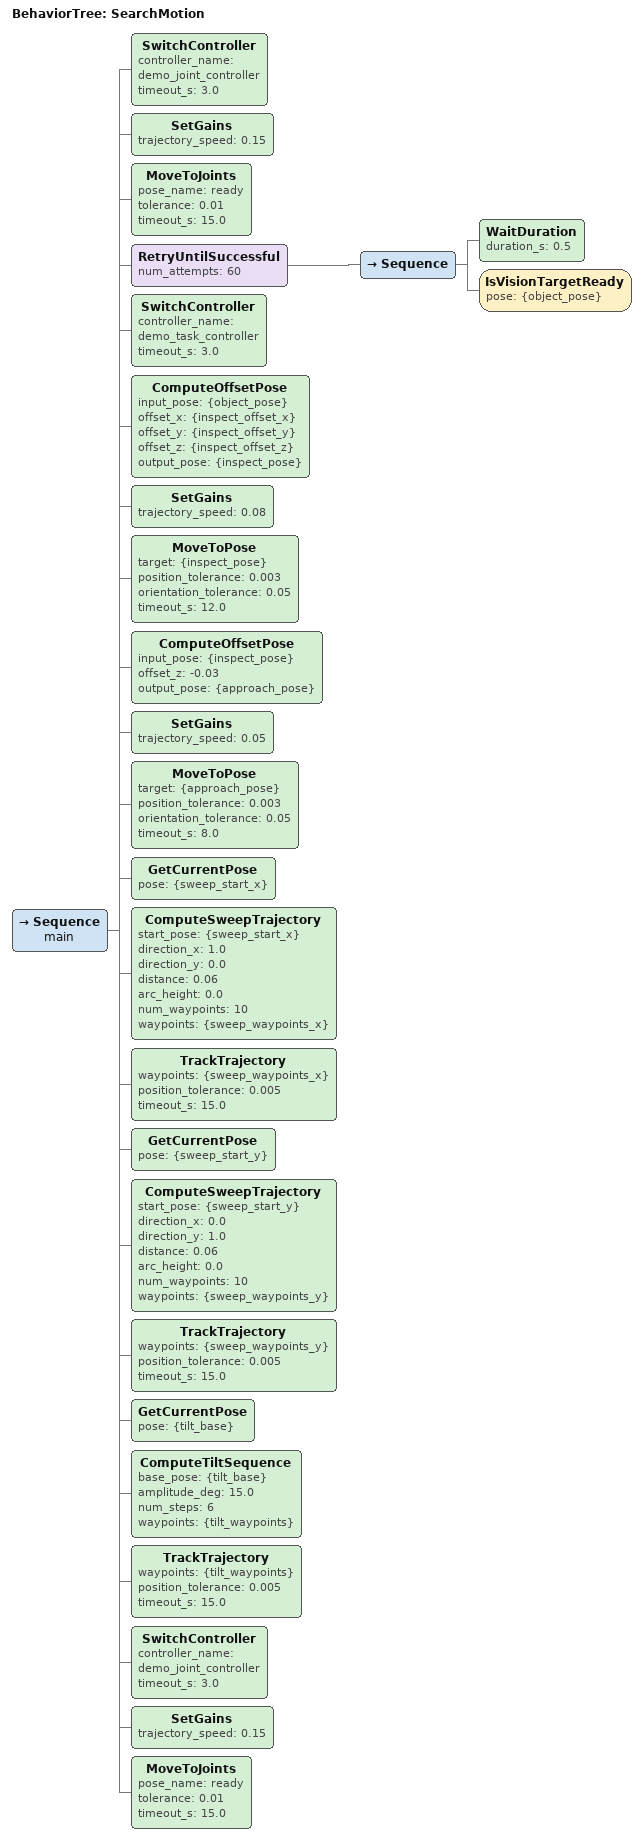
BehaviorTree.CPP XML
<!-- file: trees/search_motion.xml -->
<!-- UR5e Search Motion demo (arm sweep + tilt, no ToF sensor required) -->
<!-- BehaviorTree.CPP v4 syntax -->

<root BTCPP_format="4" main_tree_to_execute="SearchMotion">

  <BehaviorTree ID="SearchMotion">
    <Sequence name="main">

      <!-- Phase 1: Move to ready pose (joint-space)                 -->
      <SwitchController controller_name="demo_joint_controller"
                        timeout_s="3.0"/>

      <SetGains
                trajectory_speed="0.15"/>

      <MoveToJoints pose_name="ready"
                    tolerance="0.01"
                    timeout_s="15.0"/>

      <!-- Phase 2: Wait for vision target                           -->
      <!--   User publishes /world_target_info with object x,y,z    -->
      <RetryUntilSuccessful num_attempts="60">
        <Sequence>
          <WaitDuration duration_s="0.5"/>
          <IsVisionTargetReady pose="{object_pose}"/>
        </Sequence>
      </RetryUntilSuccessful>

      <!-- Phase 3: Switch to task-space controller                  -->
      <SwitchController controller_name="demo_task_controller"
                        timeout_s="3.0"/>

      <!-- Phase 4: Move to inspection position (above object)       -->
      <ComputeOffsetPose input_pose="{object_pose}"
                         offset_x="{inspect_offset_x}"
                         offset_y="{inspect_offset_y}"
                         offset_z="{inspect_offset_z}"
                         output_pose="{inspect_pose}"/>

      <SetGains
                trajectory_speed="0.08"/>

      <MoveToPose target="{inspect_pose}"
                  position_tolerance="0.003"
                  orientation_tolerance="0.05"
                  timeout_s="12.0"/>

      <!-- Phase 5a: Approach — descend closer to object             -->
      <!--   Lower 3cm from inspection pose for closer observation   -->
      <ComputeOffsetPose input_pose="{inspect_pose}"
                         offset_z="-0.03"
                         output_pose="{approach_pose}"/>

      <SetGains
                trajectory_speed="0.05"/>

      <MoveToPose target="{approach_pose}"
                  position_tolerance="0.003"
                  orientation_tolerance="0.05"
                  timeout_s="8.0"/>

      <!-- Phase 5b: X-direction sweep                               -->
      <!--   Lateral scan ±30mm in local X direction                 -->
      <GetCurrentPose pose="{sweep_start_x}"/>

      <ComputeSweepTrajectory start_pose="{sweep_start_x}"
                              direction_x="1.0"
                              direction_y="0.0"
                              distance="0.06"
                              arc_height="0.0"
                              num_waypoints="10"
                              waypoints="{sweep_waypoints_x}"/>

      <TrackTrajectory waypoints="{sweep_waypoints_x}"
                       position_tolerance="0.005"
                       timeout_s="15.0"/>

      <!-- Phase 5c: Y-direction sweep                               -->
      <!--   Lateral scan ±30mm in local Y direction                 -->
      <GetCurrentPose pose="{sweep_start_y}"/>

      <ComputeSweepTrajectory start_pose="{sweep_start_y}"
                              direction_x="0.0"
                              direction_y="1.0"
                              distance="0.06"
                              arc_height="0.0"
                              num_waypoints="10"
                              waypoints="{sweep_waypoints_y}"/>

      <TrackTrajectory waypoints="{sweep_waypoints_y}"
                       position_tolerance="0.005"
                       timeout_s="15.0"/>

      <!-- Phase 5d: Tilt scan (multi-angle observation)             -->
      <!--   Oscillate roll/pitch ±15° around current pose           -->
      <GetCurrentPose pose="{tilt_base}"/>

      <ComputeTiltSequence base_pose="{tilt_base}"
                           amplitude_deg="15.0"
                           num_steps="6"
                           waypoints="{tilt_waypoints}"/>

      <TrackTrajectory waypoints="{tilt_waypoints}"
                       position_tolerance="0.005"
                       timeout_s="15.0"/>

      <!-- Phase 6: Return to ready pose                             -->
      <SwitchController controller_name="demo_joint_controller"
                        timeout_s="3.0"/>

      <SetGains
                trajectory_speed="0.15"/>

      <MoveToJoints pose_name="ready"
                    tolerance="0.01"
                    timeout_s="15.0"/>

    </Sequence>
  </BehaviorTree>

</root>
